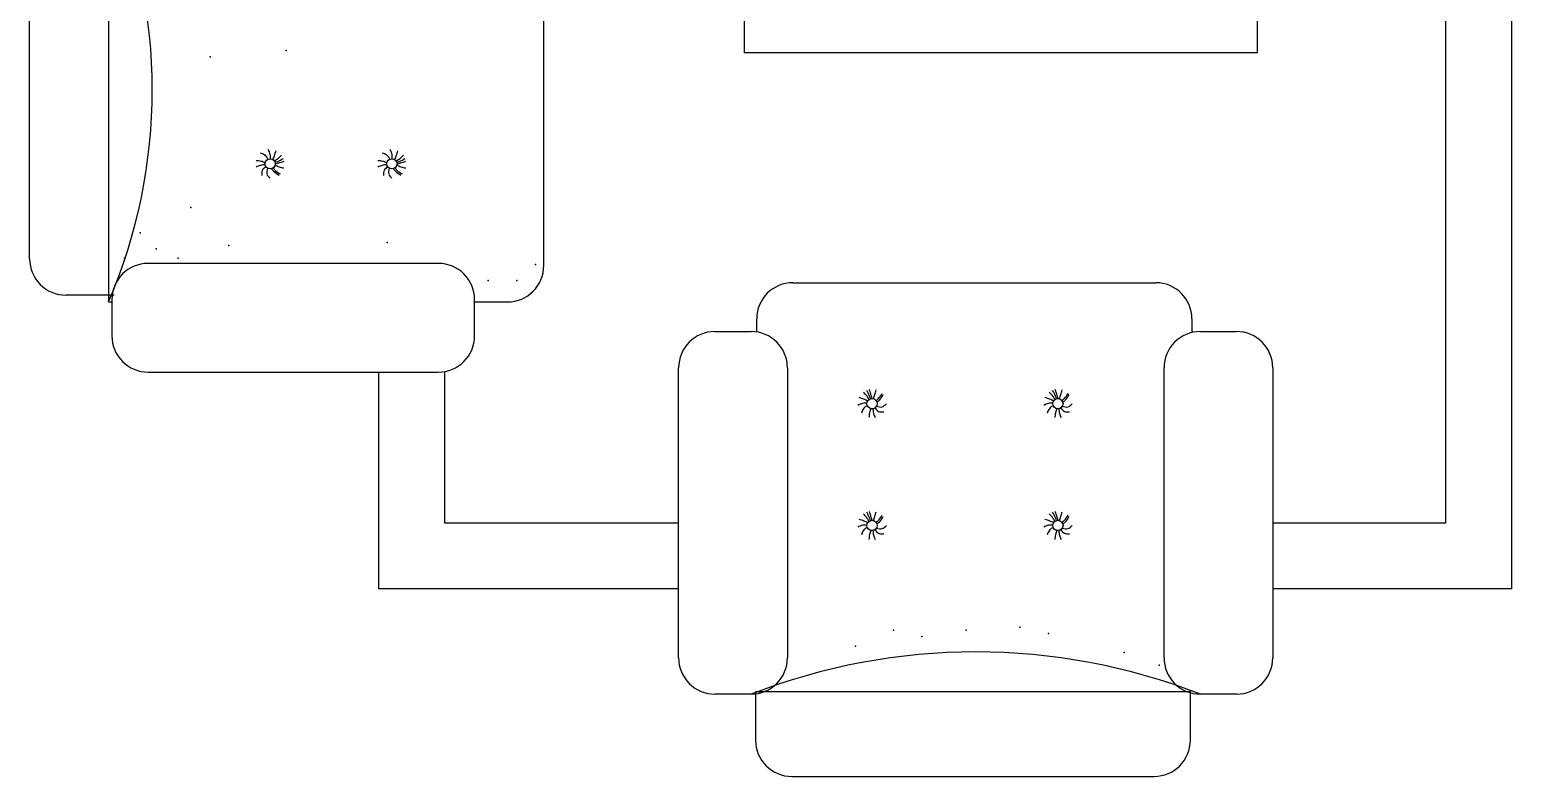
# Model space of a CAD drawing. Header units: inches. Extents: x 5.4 to 47.9, y 11.7 to 36.5.
# Drawn here: x 18.162 to 20.409, y 23.479 to 24.611 of the extents above; entities that cross this region are included whole.
import ezdxf

# ---------------------------------------------------------------- set-up
doc = ezdxf.new("R2010")
doc.units = ezdxf.units.IN
doc.header["$MEASUREMENT"] = 0
doc.layers.add('02', color=2, linetype='Continuous')
doc.layers.add('1', color=1, linetype='Continuous')

msp = doc.modelspace()

# ---------------------------------------------------------------- linework, layer by layer
at = {"layer": '02'}
for p, q in [((20.4085, 26.548, -0.3429), (20.4085, 23.763, -0.3429)), ((20.3085, 26.448, -0.3429), (20.3085, 23.863, -0.3429)), ((18.6911, 23.763, -0.3429), (18.6911, 24.0919, -0.3429)), ((18.7911, 23.863, -0.3429), (18.7911, 24.0928, -0.3429)), ((19.1457, 23.863, -0.3429), (18.7911, 23.863, -0.3429)), ((20.3085, 23.863, -0.3429), (20.0468, 23.863, -0.3429)), ((19.1457, 23.763, -0.3429), (18.6911, 23.763, -0.3429)), ((20.4085, 23.763, -0.3429), (20.0468, 23.763, -0.3429))]:
    msp.add_line(p, q, dxfattribs=at)
for centre in [(18.5262, 24.4079, -0.3429), (18.7109, 24.4079, -0.3429), (19.439, 24.0441, -0.3429), (19.7209, 24.0441, -0.3429), (19.439, 23.8594, -0.3429), (19.7209, 23.8594, -0.3429)]:
    msp.add_circle(centre, 0.00776, dxfattribs=at)
for points, knots in [([(18.5267, 24.4156, -0.3429), (18.5268, 24.4178, -0.3429), (18.5269, 24.4227, -0.3429), (18.5247, 24.4271, -0.3429), (18.5235, 24.4295, -0.3429)], [0, 0, 0, 0, 5.895147, 13.127489, 13.127489, 13.127489, 13.127489]), ([(18.5305, 24.4143, -0.3429), (18.5313, 24.4162, -0.3429), (18.5331, 24.4206, -0.3429), (18.5345, 24.4251, -0.3429), (18.5353, 24.4276, -0.3429)], [0, 0, 0, 0, 5.674604, 12.874291, 12.874291, 12.874291, 12.874291]), ([(18.7115, 24.4156, -0.3429), (18.7116, 24.4178, -0.3429), (18.7117, 24.4227, -0.3429), (18.7095, 24.4271, -0.3429), (18.7083, 24.4295, -0.3429)], [0, 0, 0, 0, 5.895147, 13.127489, 13.127489, 13.127489, 13.127489]), ([(18.7152, 24.4143, -0.3429), (18.716, 24.4162, -0.3429), (18.7179, 24.4206, -0.3429), (18.7193, 24.4251, -0.3429), (18.7201, 24.4276, -0.3429)], [0, 0, 0, 0, 5.674604, 12.874291, 12.874291, 12.874291, 12.874291]), ([(18.5185, 24.4093, -0.3429), (18.5165, 24.4102, -0.3429), (18.5122, 24.4122, -0.3429), (18.5075, 24.4124, -0.3429), (18.5049, 24.4126, -0.3429)], [0, 0, 0, 0, 5.930312, 12.843632, 12.843632, 12.843632, 12.843632]), ([(18.5185, 24.4065, -0.3429), (18.5161, 24.4063, -0.3429), (18.5114, 24.4061, -0.3429), (18.5071, 24.404, -0.3429), (18.5049, 24.403, -0.3429)], [0, 0, 0, 0, 6.497422, 12.853051, 12.853051, 12.853051, 12.853051]), ([(18.5229, 24.4149, -0.3429), (18.5223, 24.4164, -0.3429), (18.5206, 24.42, -0.3429), (18.516, 24.4226, -0.3429), (18.5127, 24.4238, -0.3429), (18.5117, 24.4241, -0.3429)], [0, 0, 0, 0, 4.195117, 10.720817, 13.688099, 13.688099, 13.688099, 13.688099]), ([(18.5197, 24.4035, -0.3429), (18.5176, 24.4019, -0.3429), (18.5132, 24.3985, -0.3429), (18.5135, 24.393, -0.3429), (18.5136, 24.3901, -0.3429)], [0, 0, 0, 0, 6.856105, 14.205505, 14.205505, 14.205505, 14.205505]), ([(18.5324, 24.4125, -0.3429), (18.5341, 24.4134, -0.3429), (18.5383, 24.4156, -0.3429), (18.5416, 24.419, -0.3429), (18.5435, 24.421, -0.3429)], [0, 0, 0, 0, 5.351689, 12.796405, 12.796405, 12.796405, 12.796405]), ([(18.5336, 24.41, -0.3429), (18.535, 24.4105, -0.3429), (18.5394, 24.412, -0.3429), (18.5435, 24.4144, -0.3429), (18.5463, 24.416, -0.3429)], [0, 0, 0, 0, 3.947036, 12.81534, 12.81534, 12.81534, 12.81534]), ([(18.5336, 24.4059, -0.3429), (18.5357, 24.405, -0.3429), (18.54, 24.4033, -0.3429), (18.5446, 24.4022, -0.3429), (18.547, 24.4016, -0.3429)], [0, 0, 0, 0, 6.012824, 12.754506, 12.754506, 12.754506, 12.754506]), ([(18.5339, 24.4078, -0.3429), (18.5354, 24.4082, -0.3429), (18.54, 24.4094, -0.3429), (18.5445, 24.4109, -0.3429), (18.5475, 24.4119, -0.3429)], [0, 0, 0, 0, 4.307472, 12.949294, 12.949294, 12.949294, 12.949294]), ([(18.7033, 24.4093, -0.3429), (18.7013, 24.4102, -0.3429), (18.697, 24.4122, -0.3429), (18.6922, 24.4124, -0.3429), (18.6897, 24.4126, -0.3429)], [0, 0, 0, 0, 5.930312, 12.843632, 12.843632, 12.843632, 12.843632]), ([(18.7033, 24.4065, -0.3429), (18.7009, 24.4063, -0.3429), (18.6961, 24.4061, -0.3429), (18.6918, 24.404, -0.3429), (18.6897, 24.403, -0.3429)], [0, 0, 0, 0, 6.497422, 12.853051, 12.853051, 12.853051, 12.853051]), ([(18.7077, 24.4149, -0.3429), (18.707, 24.4164, -0.3429), (18.7054, 24.42, -0.3429), (18.7007, 24.4226, -0.3429), (18.6975, 24.4238, -0.3429), (18.6964, 24.4241, -0.3429)], [0, 0, 0, 0, 4.195117, 10.720817, 13.688099, 13.688099, 13.688099, 13.688099]), ([(18.7045, 24.4035, -0.3429), (18.7024, 24.4019, -0.3429), (18.698, 24.3985, -0.3429), (18.6983, 24.393, -0.3429), (18.6984, 24.3901, -0.3429)], [0, 0, 0, 0, 6.856105, 14.205505, 14.205505, 14.205505, 14.205505]), ([(18.7172, 24.4125, -0.3429), (18.7189, 24.4134, -0.3429), (18.7231, 24.4156, -0.3429), (18.7264, 24.419, -0.3429), (18.7283, 24.421, -0.3429)], [0, 0, 0, 0, 5.351689, 12.796405, 12.796405, 12.796405, 12.796405]), ([(18.7184, 24.41, -0.3429), (18.7197, 24.4105, -0.3429), (18.7242, 24.412, -0.3429), (18.7283, 24.4144, -0.3429), (18.7311, 24.416, -0.3429)], [0, 0, 0, 0, 3.947036, 12.81534, 12.81534, 12.81534, 12.81534]), ([(18.7184, 24.4059, -0.3429), (18.7204, 24.405, -0.3429), (18.7248, 24.4033, -0.3429), (18.7294, 24.4022, -0.3429), (18.7318, 24.4016, -0.3429)], [0, 0, 0, 0, 6.012824, 12.754506, 12.754506, 12.754506, 12.754506]), ([(18.7187, 24.4078, -0.3429), (18.7202, 24.4082, -0.3429), (18.7248, 24.4094, -0.3429), (18.7293, 24.4109, -0.3429), (18.7323, 24.4119, -0.3429)], [0, 0, 0, 0, 4.307472, 12.949294, 12.949294, 12.949294, 12.949294]), ([(18.5222, 24.4012, -0.3429), (18.5214, 24.3982, -0.3429), (18.5198, 24.3924, -0.3429), (18.524, 24.3882, -0.3429), (18.5261, 24.3861, -0.3429)], [0, 0, 0, 0, 7.761402, 15.149629, 15.149629, 15.149629, 15.149629]), ([(18.5285, 24.4005, -0.3429), (18.5294, 24.3992, -0.3429), (18.5323, 24.3951, -0.3429), (18.5368, 24.3926, -0.3429), (18.5398, 24.3909, -0.3429)], [0, 0, 0, 0, 4.266067, 13.575664, 13.575664, 13.575664, 13.575664]), ([(18.5309, 24.4018, -0.3429), (18.5319, 24.4004, -0.3429), (18.5347, 24.3965, -0.3429), (18.5389, 24.3942, -0.3429), (18.5417, 24.3926, -0.3429)], [0, 0, 0, 0, 4.546199, 12.962709, 12.962709, 12.962709, 12.962709]), ([(18.707, 24.4012, -0.3429), (18.7062, 24.3982, -0.3429), (18.7046, 24.3924, -0.3429), (18.7088, 24.3882, -0.3429), (18.7108, 24.3861, -0.3429)], [0, 0, 0, 0, 7.761402, 15.149629, 15.149629, 15.149629, 15.149629]), ([(18.7133, 24.4005, -0.3429), (18.7142, 24.3992, -0.3429), (18.7171, 24.3951, -0.3429), (18.7215, 24.3926, -0.3429), (18.7246, 24.3909, -0.3429)], [0, 0, 0, 0, 4.266067, 13.575664, 13.575664, 13.575664, 13.575664]), ([(18.7157, 24.4018, -0.3429), (18.7167, 24.4004, -0.3429), (18.7195, 24.3965, -0.3429), (18.7237, 24.3942, -0.3429), (18.7264, 24.3926, -0.3429)], [0, 0, 0, 0, 4.546199, 12.962709, 12.962709, 12.962709, 12.962709]), ([(19.4391, 24.0519, -0.3429), (19.4387, 24.0534, -0.3429), (19.4375, 24.058, -0.3429), (19.436, 24.0625, -0.3429), (19.435, 24.0655, -0.3429)], [0, 0, 0, 0, 4.307472, 12.949294, 12.949294, 12.949294, 12.949294]), ([(19.4411, 24.0516, -0.3429), (19.4419, 24.0537, -0.3429), (19.4436, 24.058, -0.3429), (19.4447, 24.0626, -0.3429), (19.4453, 24.065, -0.3429)], [0, 0, 0, 0, 6.012824, 12.754506, 12.754506, 12.754506, 12.754506]), ([(19.721, 24.0519, -0.3429), (19.7206, 24.0534, -0.3429), (19.7194, 24.058, -0.3429), (19.7179, 24.0625, -0.3429), (19.7169, 24.0655, -0.3429)], [0, 0, 0, 0, 4.307472, 12.949294, 12.949294, 12.949294, 12.949294]), ([(19.7229, 24.0516, -0.3429), (19.7238, 24.0537, -0.3429), (19.7255, 24.058, -0.3429), (19.7266, 24.0626, -0.3429), (19.7271, 24.065, -0.3429)], [0, 0, 0, 0, 6.012824, 12.754506, 12.754506, 12.754506, 12.754506]), ([(19.4313, 24.0447, -0.3429), (19.4291, 24.0448, -0.3429), (19.4242, 24.0449, -0.3429), (19.4198, 24.0427, -0.3429), (19.4174, 24.0415, -0.3429)], [0, 0, 0, 0, 5.895147, 13.127489, 13.127489, 13.127489, 13.127489]), ([(19.4326, 24.0484, -0.3429), (19.4307, 24.0492, -0.3429), (19.4263, 24.0511, -0.3429), (19.4218, 24.0525, -0.3429), (19.4193, 24.0533, -0.3429)], [0, 0, 0, 0, 5.674604, 12.874291, 12.874291, 12.874291, 12.874291]), ([(19.4344, 24.0504, -0.3429), (19.4335, 24.0521, -0.3429), (19.4313, 24.0563, -0.3429), (19.4279, 24.0596, -0.3429), (19.4259, 24.0615, -0.3429)], [0, 0, 0, 0, 5.351689, 12.796405, 12.796405, 12.796405, 12.796405]), ([(19.4369, 24.0516, -0.3429), (19.4364, 24.0529, -0.3429), (19.4349, 24.0574, -0.3429), (19.4325, 24.0615, -0.3429), (19.4309, 24.0643, -0.3429)], [0, 0, 0, 0, 3.947036, 12.81534, 12.81534, 12.81534, 12.81534]), ([(19.4451, 24.0489, -0.3429), (19.4465, 24.0499, -0.3429), (19.4504, 24.0527, -0.3429), (19.4528, 24.0569, -0.3429), (19.4543, 24.0596, -0.3429)], [0, 0, 0, 0, 4.546199, 12.962709, 12.962709, 12.962709, 12.962709]), ([(19.4457, 24.0402, -0.3429), (19.4487, 24.0394, -0.3429), (19.4545, 24.0378, -0.3429), (19.4587, 24.042, -0.3429), (19.4608, 24.044, -0.3429)], [0, 0, 0, 0, 7.761402, 15.149629, 15.149629, 15.149629, 15.149629]), ([(19.4464, 24.0465, -0.3429), (19.4477, 24.0474, -0.3429), (19.4518, 24.0503, -0.3429), (19.4543, 24.0547, -0.3429), (19.456, 24.0578, -0.3429)], [0, 0, 0, 0, 4.266067, 13.575664, 13.575664, 13.575664, 13.575664]), ([(19.7132, 24.0447, -0.3429), (19.711, 24.0448, -0.3429), (19.7061, 24.0449, -0.3429), (19.7017, 24.0427, -0.3429), (19.6993, 24.0415, -0.3429)], [0, 0, 0, 0, 5.895147, 13.127489, 13.127489, 13.127489, 13.127489]), ([(19.7145, 24.0484, -0.3429), (19.7125, 24.0492, -0.3429), (19.7082, 24.0511, -0.3429), (19.7037, 24.0525, -0.3429), (19.7012, 24.0533, -0.3429)], [0, 0, 0, 0, 5.674604, 12.874291, 12.874291, 12.874291, 12.874291]), ([(19.7163, 24.0504, -0.3429), (19.7154, 24.0521, -0.3429), (19.7131, 24.0563, -0.3429), (19.7098, 24.0596, -0.3429), (19.7078, 24.0615, -0.3429)], [0, 0, 0, 0, 5.351689, 12.796405, 12.796405, 12.796405, 12.796405]), ([(19.7188, 24.0516, -0.3429), (19.7183, 24.0529, -0.3429), (19.7168, 24.0574, -0.3429), (19.7144, 24.0615, -0.3429), (19.7128, 24.0643, -0.3429)], [0, 0, 0, 0, 3.947036, 12.81534, 12.81534, 12.81534, 12.81534]), ([(19.727, 24.0489, -0.3429), (19.7284, 24.0499, -0.3429), (19.7323, 24.0527, -0.3429), (19.7346, 24.0569, -0.3429), (19.7362, 24.0596, -0.3429)], [0, 0, 0, 0, 4.546199, 12.962709, 12.962709, 12.962709, 12.962709]), ([(19.7276, 24.0402, -0.3429), (19.7306, 24.0394, -0.3429), (19.7364, 24.0378, -0.3429), (19.7406, 24.042, -0.3429), (19.7427, 24.044, -0.3429)], [0, 0, 0, 0, 7.761402, 15.149629, 15.149629, 15.149629, 15.149629]), ([(19.7283, 24.0465, -0.3429), (19.7296, 24.0474, -0.3429), (19.7337, 24.0503, -0.3429), (19.7362, 24.0547, -0.3429), (19.7379, 24.0578, -0.3429)], [0, 0, 0, 0, 4.266067, 13.575664, 13.575664, 13.575664, 13.575664]), ([(19.432, 24.0409, -0.3429), (19.4305, 24.0402, -0.3429), (19.4269, 24.0386, -0.3429), (19.4243, 24.0339, -0.3429), (19.4231, 24.0307, -0.3429), (19.4228, 24.0296, -0.3429)], [0, 0, 0, 0, 4.195117, 10.720817, 13.688099, 13.688099, 13.688099, 13.688099]), ([(19.4376, 24.0365, -0.3429), (19.4367, 24.0345, -0.3429), (19.4347, 24.0302, -0.3429), (19.4345, 24.0254, -0.3429), (19.4343, 24.0229, -0.3429)], [0, 0, 0, 0, 5.930312, 12.843632, 12.843632, 12.843632, 12.843632]), ([(19.4404, 24.0365, -0.3429), (19.4406, 24.0341, -0.3429), (19.4408, 24.0293, -0.3429), (19.4429, 24.025, -0.3429), (19.4439, 24.0229, -0.3429)], [0, 0, 0, 0, 6.497422, 12.853051, 12.853051, 12.853051, 12.853051]), ([(19.4434, 24.0377, -0.3429), (19.445, 24.0356, -0.3429), (19.4484, 24.0312, -0.3429), (19.4539, 24.0315, -0.3429), (19.4568, 24.0316, -0.3429)], [0, 0, 0, 0, 6.856105, 14.205505, 14.205505, 14.205505, 14.205505]), ([(19.7139, 24.0409, -0.3429), (19.7124, 24.0402, -0.3429), (19.7088, 24.0386, -0.3429), (19.7062, 24.0339, -0.3429), (19.705, 24.0307, -0.3429), (19.7046, 24.0296, -0.3429)], [0, 0, 0, 0, 4.195117, 10.720817, 13.688099, 13.688099, 13.688099, 13.688099]), ([(19.7195, 24.0365, -0.3429), (19.7186, 24.0345, -0.3429), (19.7166, 24.0302, -0.3429), (19.7164, 24.0254, -0.3429), (19.7162, 24.0229, -0.3429)], [0, 0, 0, 0, 5.930312, 12.843632, 12.843632, 12.843632, 12.843632]), ([(19.7223, 24.0365, -0.3429), (19.7224, 24.0341, -0.3429), (19.7227, 24.0293, -0.3429), (19.7248, 24.025, -0.3429), (19.7258, 24.0229, -0.3429)], [0, 0, 0, 0, 6.497422, 12.853051, 12.853051, 12.853051, 12.853051]), ([(19.7253, 24.0377, -0.3429), (19.7269, 24.0356, -0.3429), (19.7303, 24.0312, -0.3429), (19.7358, 24.0315, -0.3429), (19.7387, 24.0316, -0.3429)], [0, 0, 0, 0, 6.856105, 14.205505, 14.205505, 14.205505, 14.205505]), ([(19.4326, 23.8637, -0.3429), (19.4307, 23.8645, -0.3429), (19.4263, 23.8663, -0.3429), (19.4218, 23.8677, -0.3429), (19.4193, 23.8685, -0.3429)], [0, 0, 0, 0, 5.674604, 12.874291, 12.874291, 12.874291, 12.874291]), ([(19.4344, 23.8656, -0.3429), (19.4335, 23.8673, -0.3429), (19.4313, 23.8715, -0.3429), (19.4279, 23.8748, -0.3429), (19.4259, 23.8768, -0.3429)], [0, 0, 0, 0, 5.351689, 12.796405, 12.796405, 12.796405, 12.796405]), ([(19.4369, 23.8668, -0.3429), (19.4364, 23.8682, -0.3429), (19.4349, 23.8726, -0.3429), (19.4325, 23.8767, -0.3429), (19.4309, 23.8795, -0.3429)], [0, 0, 0, 0, 3.947036, 12.81534, 12.81534, 12.81534, 12.81534]), ([(19.4391, 23.8671, -0.3429), (19.4387, 23.8686, -0.3429), (19.4375, 23.8732, -0.3429), (19.436, 23.8777, -0.3429), (19.435, 23.8807, -0.3429)], [0, 0, 0, 0, 4.307472, 12.949294, 12.949294, 12.949294, 12.949294]), ([(19.4411, 23.8668, -0.3429), (19.4419, 23.8689, -0.3429), (19.4436, 23.8732, -0.3429), (19.4447, 23.8778, -0.3429), (19.4453, 23.8802, -0.3429)], [0, 0, 0, 0, 6.012824, 12.754506, 12.754506, 12.754506, 12.754506]), ([(19.4451, 23.8641, -0.3429), (19.4465, 23.8651, -0.3429), (19.4504, 23.8679, -0.3429), (19.4528, 23.8721, -0.3429), (19.4543, 23.8749, -0.3429)], [0, 0, 0, 0, 4.546199, 12.962709, 12.962709, 12.962709, 12.962709]), ([(19.4464, 23.8617, -0.3429), (19.4477, 23.8626, -0.3429), (19.4518, 23.8655, -0.3429), (19.4543, 23.87, -0.3429), (19.456, 23.873, -0.3429)], [0, 0, 0, 0, 4.266067, 13.575664, 13.575664, 13.575664, 13.575664]), ([(19.7145, 23.8637, -0.3429), (19.7125, 23.8645, -0.3429), (19.7082, 23.8663, -0.3429), (19.7037, 23.8677, -0.3429), (19.7012, 23.8685, -0.3429)], [0, 0, 0, 0, 5.674604, 12.874291, 12.874291, 12.874291, 12.874291]), ([(19.7163, 23.8656, -0.3429), (19.7154, 23.8673, -0.3429), (19.7131, 23.8715, -0.3429), (19.7098, 23.8748, -0.3429), (19.7078, 23.8768, -0.3429)], [0, 0, 0, 0, 5.351689, 12.796405, 12.796405, 12.796405, 12.796405]), ([(19.7188, 23.8668, -0.3429), (19.7183, 23.8682, -0.3429), (19.7168, 23.8726, -0.3429), (19.7144, 23.8767, -0.3429), (19.7128, 23.8795, -0.3429)], [0, 0, 0, 0, 3.947036, 12.81534, 12.81534, 12.81534, 12.81534]), ([(19.721, 23.8671, -0.3429), (19.7206, 23.8686, -0.3429), (19.7194, 23.8732, -0.3429), (19.7179, 23.8777, -0.3429), (19.7169, 23.8807, -0.3429)], [0, 0, 0, 0, 4.307472, 12.949294, 12.949294, 12.949294, 12.949294]), ([(19.7229, 23.8668, -0.3429), (19.7238, 23.8689, -0.3429), (19.7255, 23.8732, -0.3429), (19.7266, 23.8778, -0.3429), (19.7271, 23.8802, -0.3429)], [0, 0, 0, 0, 6.012824, 12.754506, 12.754506, 12.754506, 12.754506]), ([(19.727, 23.8641, -0.3429), (19.7284, 23.8651, -0.3429), (19.7323, 23.8679, -0.3429), (19.7346, 23.8721, -0.3429), (19.7362, 23.8749, -0.3429)], [0, 0, 0, 0, 4.546199, 12.962709, 12.962709, 12.962709, 12.962709]), ([(19.7283, 23.8617, -0.3429), (19.7296, 23.8626, -0.3429), (19.7337, 23.8655, -0.3429), (19.7362, 23.87, -0.3429), (19.7379, 23.873, -0.3429)], [0, 0, 0, 0, 4.266067, 13.575664, 13.575664, 13.575664, 13.575664]), ([(19.4313, 23.8599, -0.3429), (19.4291, 23.86, -0.3429), (19.4242, 23.8601, -0.3429), (19.4198, 23.8579, -0.3429), (19.4174, 23.8567, -0.3429)], [0, 0, 0, 0, 5.895147, 13.127489, 13.127489, 13.127489, 13.127489]), ([(19.432, 23.8561, -0.3429), (19.4305, 23.8555, -0.3429), (19.4269, 23.8538, -0.3429), (19.4243, 23.8492, -0.3429), (19.4231, 23.8459, -0.3429), (19.4228, 23.8449, -0.3429)], [0, 0, 0, 0, 4.195117, 10.720817, 13.688099, 13.688099, 13.688099, 13.688099]), ([(19.4376, 23.8517, -0.3429), (19.4367, 23.8497, -0.3429), (19.4347, 23.8454, -0.3429), (19.4345, 23.8407, -0.3429), (19.4343, 23.8381, -0.3429)], [0, 0, 0, 0, 5.930312, 12.843632, 12.843632, 12.843632, 12.843632]), ([(19.4404, 23.8517, -0.3429), (19.4406, 23.8493, -0.3429), (19.4408, 23.8446, -0.3429), (19.4429, 23.8403, -0.3429), (19.4439, 23.8381, -0.3429)], [0, 0, 0, 0, 6.497422, 12.853051, 12.853051, 12.853051, 12.853051]), ([(19.4434, 23.8529, -0.3429), (19.445, 23.8508, -0.3429), (19.4484, 23.8464, -0.3429), (19.4539, 23.8467, -0.3429), (19.4568, 23.8468, -0.3429)], [0, 0, 0, 0, 6.856105, 14.205505, 14.205505, 14.205505, 14.205505]), ([(19.4457, 23.8554, -0.3429), (19.4487, 23.8546, -0.3429), (19.4545, 23.853, -0.3429), (19.4587, 23.8572, -0.3429), (19.4608, 23.8593, -0.3429)], [0, 0, 0, 0, 7.761402, 15.149629, 15.149629, 15.149629, 15.149629]), ([(19.7132, 23.8599, -0.3429), (19.711, 23.86, -0.3429), (19.7061, 23.8601, -0.3429), (19.7017, 23.8579, -0.3429), (19.6993, 23.8567, -0.3429)], [0, 0, 0, 0, 5.895147, 13.127489, 13.127489, 13.127489, 13.127489]), ([(19.7139, 23.8561, -0.3429), (19.7124, 23.8555, -0.3429), (19.7088, 23.8538, -0.3429), (19.7062, 23.8492, -0.3429), (19.705, 23.8459, -0.3429), (19.7046, 23.8449, -0.3429)], [0, 0, 0, 0, 4.195117, 10.720817, 13.688099, 13.688099, 13.688099, 13.688099]), ([(19.7195, 23.8517, -0.3429), (19.7186, 23.8497, -0.3429), (19.7166, 23.8454, -0.3429), (19.7164, 23.8407, -0.3429), (19.7162, 23.8381, -0.3429)], [0, 0, 0, 0, 5.930312, 12.843632, 12.843632, 12.843632, 12.843632]), ([(19.7223, 23.8517, -0.3429), (19.7224, 23.8493, -0.3429), (19.7227, 23.8446, -0.3429), (19.7248, 23.8403, -0.3429), (19.7258, 23.8381, -0.3429)], [0, 0, 0, 0, 6.497422, 12.853051, 12.853051, 12.853051, 12.853051]), ([(19.7253, 23.8529, -0.3429), (19.7269, 23.8508, -0.3429), (19.7303, 23.8464, -0.3429), (19.7358, 23.8467, -0.3429), (19.7387, 23.8468, -0.3429)], [0, 0, 0, 0, 6.856105, 14.205505, 14.205505, 14.205505, 14.205505]), ([(19.7276, 23.8554, -0.3429), (19.7306, 23.8546, -0.3429), (19.7364, 23.853, -0.3429), (19.7406, 23.8572, -0.3429), (19.7427, 23.8593, -0.3429)], [0, 0, 0, 0, 7.761402, 15.149629, 15.149629, 15.149629, 15.149629])]:
    msp.add_open_spline(points, degree=3, knots=knots, dxfattribs=at)
msp.add_point((18.5505, 24.5798, -0.3429), dxfattribs=at)
at = {"layer": '1'}
for p, q in [((18.2813, 26.1785, -0.3429), (18.2813, 24.1985, -0.3429)), ((18.1616, 24.2638, -0.3429), (18.1616, 26.1235, -0.3429)), ((18.9413, 24.2535, -0.3429), (18.9413, 26.1235, -0.3429)), ((19.2458, 24.5764, -0.3429), (19.2458, 25.7737, -0.3429)), ((20.0229, 25.7737, -0.3429), (20.0229, 24.5764, -0.3429)), ((20.0229, 24.5764, -0.3429), (19.2458, 24.5764, -0.3429)), ((18.7813, 24.2569, -0.3429), (18.3413, 24.2569, -0.3429)), ((19.3191, 24.2276, -0.3429), (19.8691, 24.2276, -0.3429)), ((18.2899, 24.2088, -0.3429), (18.2166, 24.2088, -0.3429)), ((18.2863, 24.2019, -0.3429), (18.2863, 24.1469, -0.3429)), ((18.8363, 24.1469, -0.3429), (18.8363, 24.2019, -0.3429)), ((18.2813, 24.1985, -0.3429), (18.2863, 24.1985, -0.3429)), ((18.8363, 24.1985, -0.3429), (18.8863, 24.1985, -0.3429)), ((19.2641, 24.1528, -0.3429), (19.2641, 24.1726, -0.3429)), ((19.9241, 24.1726, -0.3429), (19.9241, 24.152, -0.3429)), ((19.2007, 24.1535, -0.3429), (19.2557, 24.1535, -0.3429)), ((19.9368, 24.1535, -0.3429), (19.9918, 24.1535, -0.3429)), ((18.3413, 24.0919, -0.3429), (18.7813, 24.0919, -0.3429)), ((19.1457, 23.6585, -0.3429), (19.1457, 24.0985, -0.3429)), ((19.3107, 24.0985, -0.3429), (19.3107, 23.6585, -0.3429)), ((19.8818, 23.6585, -0.3429), (19.8818, 24.0985, -0.3429)), ((20.0468, 24.0985, -0.3429), (20.0468, 23.6585, -0.3429)), ((19.2557, 23.6035, -0.3429), (19.2007, 23.6035, -0.3429)), ((19.9217, 23.607, -0.3429), (19.2623, 23.607, -0.3429)), ((19.2623, 23.607, -0.3429), (19.2623, 23.5337, -0.3429)), ((19.269, 23.6051, -0.3429), (19.2674, 23.608, -0.3429)), ((19.9217, 23.5337, -0.3429), (19.9217, 23.607, -0.3429)), ((19.9918, 23.6035, -0.3429), (19.9368, 23.6035, -0.3429)), ((19.3173, 23.4787, -0.3429), (19.8667, 23.4787, -0.3429))]:
    msp.add_line(p, q, dxfattribs=at)
for centre, radius, start, end in [((17.531, 24.5205, -0.3429), 0.8165, 336.7735, 23.2265), ((18.2166, 24.2638, -0.3429), 0.055, 180, 270), ((18.3413, 24.2019, -0.3429), 0.055, 90, 180), ((18.7813, 24.2019, -0.3429), 0.055, 0, 90), ((18.8863, 24.2535, -0.3429), 0.055, 270, 0), ((19.3191, 24.1726, -0.3429), 0.055, 89.9997, 179.9997), ((19.8691, 24.1726, -0.3429), 0.055, 359.9997, 89.9997), ((18.3413, 24.1469, -0.3429), 0.055, 180, 270), ((18.7813, 24.1469, -0.3429), 0.055, 270, 0), ((19.2007, 24.0985, -0.3429), 0.055, 89.9997, 179.9997), ((19.2557, 24.0985, -0.3429), 0.055, 359.9997, 89.9997), ((19.9368, 24.0985, -0.3429), 0.055, 89.9997, 179.9997), ((19.9918, 24.0985, -0.3429), 0.055, 359.9997, 89.9997), ((19.5963, 22.7279, -0.3429), 0.9395, 68.7445, 111.2548), ((19.2007, 23.6585, -0.3429), 0.055, 179.9997, 269.9997), ((19.2557, 23.6585, -0.3429), 0.055, 269.9997, 359.9997), ((19.9368, 23.6585, -0.3429), 0.055, 179.9997, 269.9997), ((19.9918, 23.6585, -0.3429), 0.055, 269.9997, 359.9997), ((19.3173, 23.5337, -0.3429), 0.055, 179.9997, 269.9997), ((19.8667, 23.5337, -0.3429), 0.055, 269.9997, 359.9997)]:
    msp.add_arc(centre, radius, start, end, dxfattribs=at)
for p in [(18.4354, 24.5702, -0.3429), (18.406, 24.3415, -0.3429), (18.3293, 24.3031, -0.3429), (18.3533, 24.2791, -0.3429), (18.4636, 24.2839, -0.3429), (18.7035, 24.2887, -0.3429), (18.3053, 24.2647, -0.3429), (18.3868, 24.2647, -0.3429), (18.9289, 24.2551, -0.3429), (18.857, 24.2311, -0.3429), (18.9002, 24.2311, -0.3429), (19.4714, 23.7003, -0.3429), (19.5146, 23.6907, -0.3429), (19.5817, 23.7003, -0.3429), (19.6633, 23.7051, -0.3429), (19.7065, 23.6955, -0.3429), (19.4138, 23.6763, -0.3429), (19.8216, 23.6667, -0.3429), (19.8744, 23.6475, -0.3429)]:
    msp.add_point(p, dxfattribs=at)

doc.saveas('drawing.dxf')
